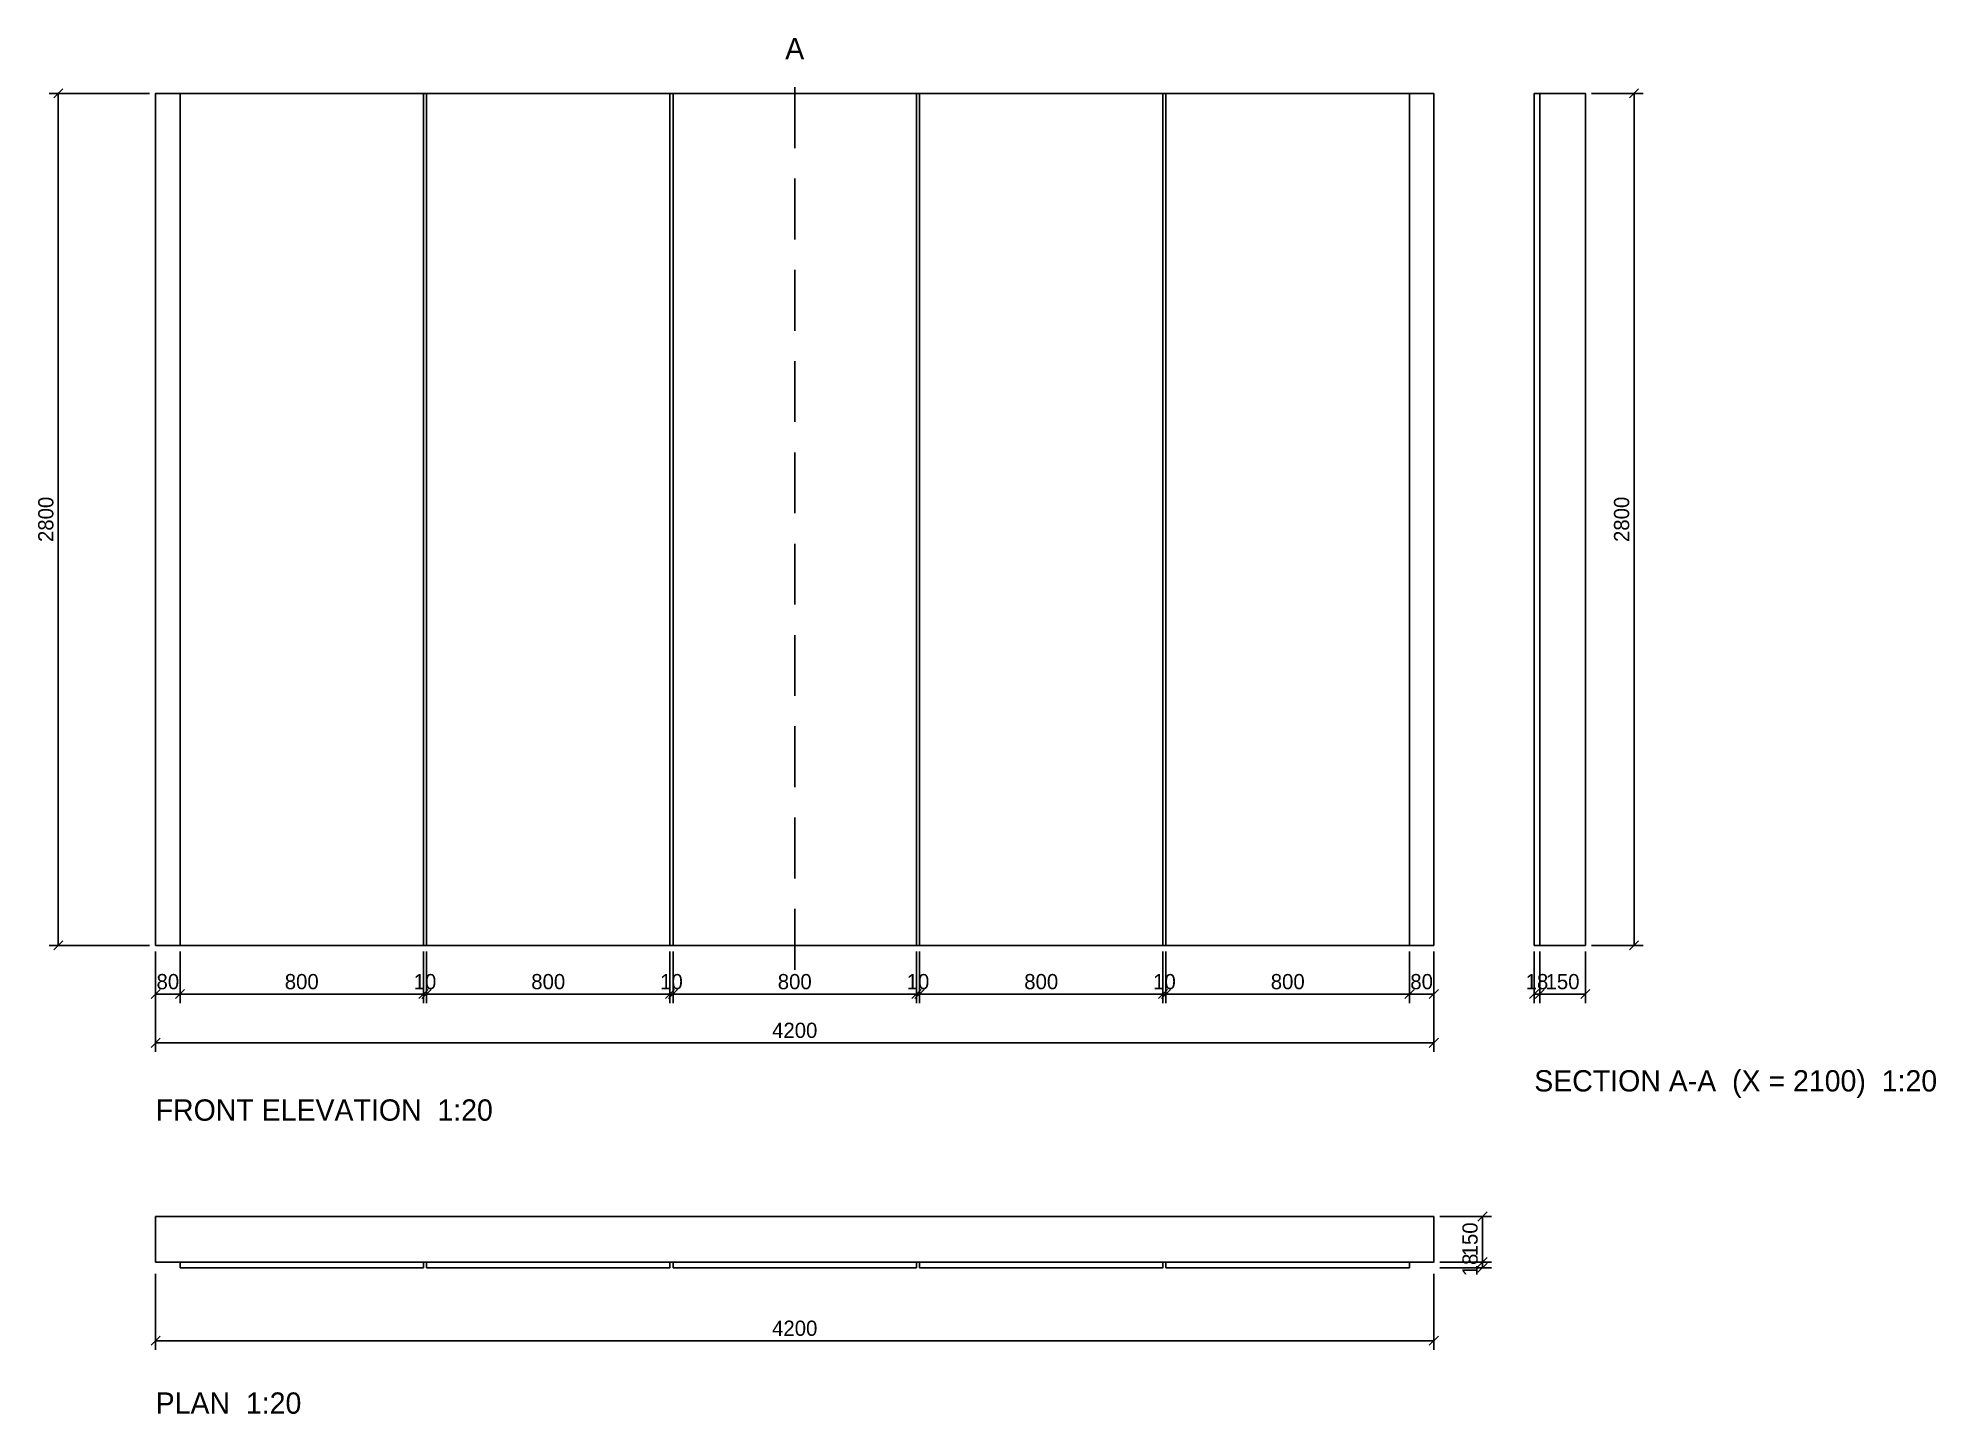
# Model space of a CAD drawing. Header units: millimetres. Extents: x -387 to 5850, y -1540 to 2982.
import ezdxf
from ezdxf.enums import TextEntityAlignment as Align

# ---------------------------------------------------------------- set-up
doc = ezdxf.new("R2010")
doc.units = ezdxf.units.MM
doc.header["$LTSCALE"] = 20
doc.linetypes.add('DASHED', pattern=[15, 10, -5])
for name, color, linetype in [('KAD-ANNO', 3, 'CONTINUOUS'), ('KAD-CUT', 7, 'CONTINUOUS'), ('KAD-DIM', 1, 'CONTINUOUS'), ('KAD-PANEL', 30, 'CONTINUOUS'), ('KAD-TITLE', 7, 'CONTINUOUS'), ('KAD-WALL', 8, 'CONTINUOUS')]:
    doc.layers.add(name, color=color, linetype=linetype)

msp = doc.modelspace()

# ---------------------------------------------------------------- linework, layer by layer
at = {"layer": 'KAD-ANNO', "linetype": 'DASHED'}
msp.add_line((2100, -80), (2100, 2880), dxfattribs=at)
at = {"layer": 'KAD-CUT'}
for points in [[(4530, 0), (4548, 0), (4548, 2800), (4530, 2800)], [(4548, 0), (4698, 0), (4698, 2800), (4548, 2800)]]:
    msp.add_lwpolyline(points, close=True, dxfattribs=at)
at = {"layer": 'KAD-DIM'}
for p, q in [((-335, 2785), (-305, 2815)), ((4843, 2785), (4873, 2815)), ((-20, 2800), (-350, 2800)), ((-320, 0), (-320, 2800)), ((4718, 2800), (4888, 2800)), ((4858, 0), (4858, 2800)), ((-20, 0), (-350, 0)), ((-335, -15), (-305, 15)), ((4718, 0), (4888, 0)), ((4843, -15), (4873, 15)), ((0, -20), (0, -190)), ((0, -20), (0, -350)), ((80, -20), (80, -190)), ((80, -20), (80, -190)), ((880, -20), (880, -190)), ((880, -20), (880, -190)), ((890, -20), (890, -190)), ((890, -20), (890, -190)), ((1690, -20), (1690, -190)), ((1690, -20), (1690, -190)), ((1700, -20), (1700, -190)), ((1700, -20), (1700, -190)), ((2500, -20), (2500, -190)), ((2500, -20), (2500, -190)), ((2510, -20), (2510, -190)), ((2510, -20), (2510, -190)), ((3310, -20), (3310, -190)), ((3310, -20), (3310, -190)), ((3320, -20), (3320, -190)), ((3320, -20), (3320, -190)), ((4120, -20), (4120, -190)), ((4120, -20), (4120, -190)), ((4200, -20), (4200, -190)), ((4200, -20), (4200, -350)), ((4530, -20), (4530, -190)), ((4548, -20), (4548, -190)), ((4548, -20), (4548, -190)), ((4698, -20), (4698, -190)), ((-15, -175), (15, -145)), ((0, -160), (80, -160)), ((65, -175), (95, -145)), ((65, -175), (95, -145)), ((80, -160), (880, -160)), ((865, -175), (895, -145)), ((865, -175), (895, -145)), ((875, -175), (905, -145)), ((875, -175), (905, -145)), ((880, -160), (890, -160)), ((890, -160), (1690, -160)), ((1675, -175), (1705, -145)), ((1675, -175), (1705, -145)), ((1685, -175), (1715, -145)), ((1685, -175), (1715, -145)), ((1690, -160), (1700, -160)), ((1700, -160), (2500, -160)), ((2485, -175), (2515, -145)), ((2485, -175), (2515, -145)), ((2495, -175), (2525, -145)), ((2495, -175), (2525, -145)), ((2500, -160), (2510, -160)), ((2510, -160), (3310, -160)), ((3295, -175), (3325, -145)), ((3295, -175), (3325, -145)), ((3305, -175), (3335, -145)), ((3305, -175), (3335, -145)), ((3310, -160), (3320, -160)), ((3320, -160), (4120, -160)), ((4105, -175), (4135, -145)), ((4105, -175), (4135, -145)), ((4120, -160), (4200, -160)), ((4185, -175), (4215, -145)), ((4515, -175), (4545, -145)), ((4530, -160), (4548, -160)), ((4533, -175), (4563, -145)), ((4533, -175), (4563, -145)), ((4548, -160), (4698, -160)), ((4683, -175), (4713, -145)), ((-15, -335), (15, -305)), ((4185, -335), (4215, -305)), ((0, -320), (4200, -320)), ((4220, -891), (4390, -891)), ((4345, -906), (4375, -876)), ((4360, -1041), (4360, -891)), ((4220, -1041), (4390, -1041)), ((4220, -1041), (4390, -1041)), ((4220, -1059), (4390, -1059)), ((4345, -1056), (4375, -1026)), ((4345, -1056), (4375, -1026)), ((4345, -1074), (4375, -1044)), ((4360, -1059), (4360, -1041)), ((0, -1079), (0, -1329)), ((4200, -1079), (4200, -1329)), ((-15, -1314), (15, -1284)), ((0, -1299), (4200, -1299)), ((4185, -1314), (4215, -1284))]:
    msp.add_line(p, q, dxfattribs=at)
at = {"layer": 'KAD-PANEL'}
for points in [[(80, 0), (880, 0), (880, 2800), (80, 2800)], [(890, 0), (1690, 0), (1690, 2800), (890, 2800)], [(1700, 0), (2500, 0), (2500, 2800), (1700, 2800)], [(2510, 0), (3310, 0), (3310, 2800), (2510, 2800)], [(3320, 0), (4120, 0), (4120, 2800), (3320, 2800)], [(80, -1059), (880, -1059), (880, -1041), (80, -1041)], [(890, -1059), (1690, -1059), (1690, -1041), (890, -1041)], [(1700, -1059), (2500, -1059), (2500, -1041), (1700, -1041)], [(2510, -1059), (3310, -1059), (3310, -1041), (2510, -1041)], [(3320, -1059), (4120, -1059), (4120, -1041), (3320, -1041)]]:
    msp.add_lwpolyline(points, close=True, dxfattribs=at)
at = {"layer": 'KAD-WALL'}
for points in [[(0, 0), (4200, 0), (4200, 2800), (0, 2800)], [(0, -1041), (4200, -1041), (4200, -891), (0, -891)]]:
    msp.add_lwpolyline(points, close=True, dxfattribs=at)

# ---------------------------------------------------------------- texts
at = {"layer": 'KAD-ANNO'}
msp.add_text('A', height=70, dxfattribs=at).set_placement((2100, 2912), align=Align.CENTER)
at = {"layer": 'KAD-DIM'}
for s, p in [('2800', (-336, 1400)), ('2800', (4842, 1400)), ('150', (4344, -966)), ('18', (4344, -1050))]:
    msp.add_text(s, height=50, rotation=90, dxfattribs=at).set_placement(p, align=Align.CENTER)
for s, p in [('80', (40, -144)), ('800', (480, -144)), ('10', (885, -144)), ('800', (1290, -144)), ('10', (1695, -144)), ('800', (2100, -144)), ('10', (2505, -144)), ('800', (2910, -144)), ('10', (3315, -144)), ('800', (3720, -144)), ('80', (4160, -144)), ('18', (4539, -144)), ('150', (4623, -144)), ('4200', (2100, -304)), ('4200', (2100, -1283))]:
    msp.add_text(s, height=50, dxfattribs=at).set_placement(p, align=Align.CENTER)
at = {"layer": 'KAD-TITLE'}
for s, p in [('SECTION A-A  (X = 2100)  1:20', (4530, -480)), ('FRONT ELEVATION  1:20', (0, -576)), ('PLAN  1:20', (0, -1539))]:
    msp.add_text(s, height=70, dxfattribs=at).set_placement(p)

doc.saveas('drawing.dxf')
